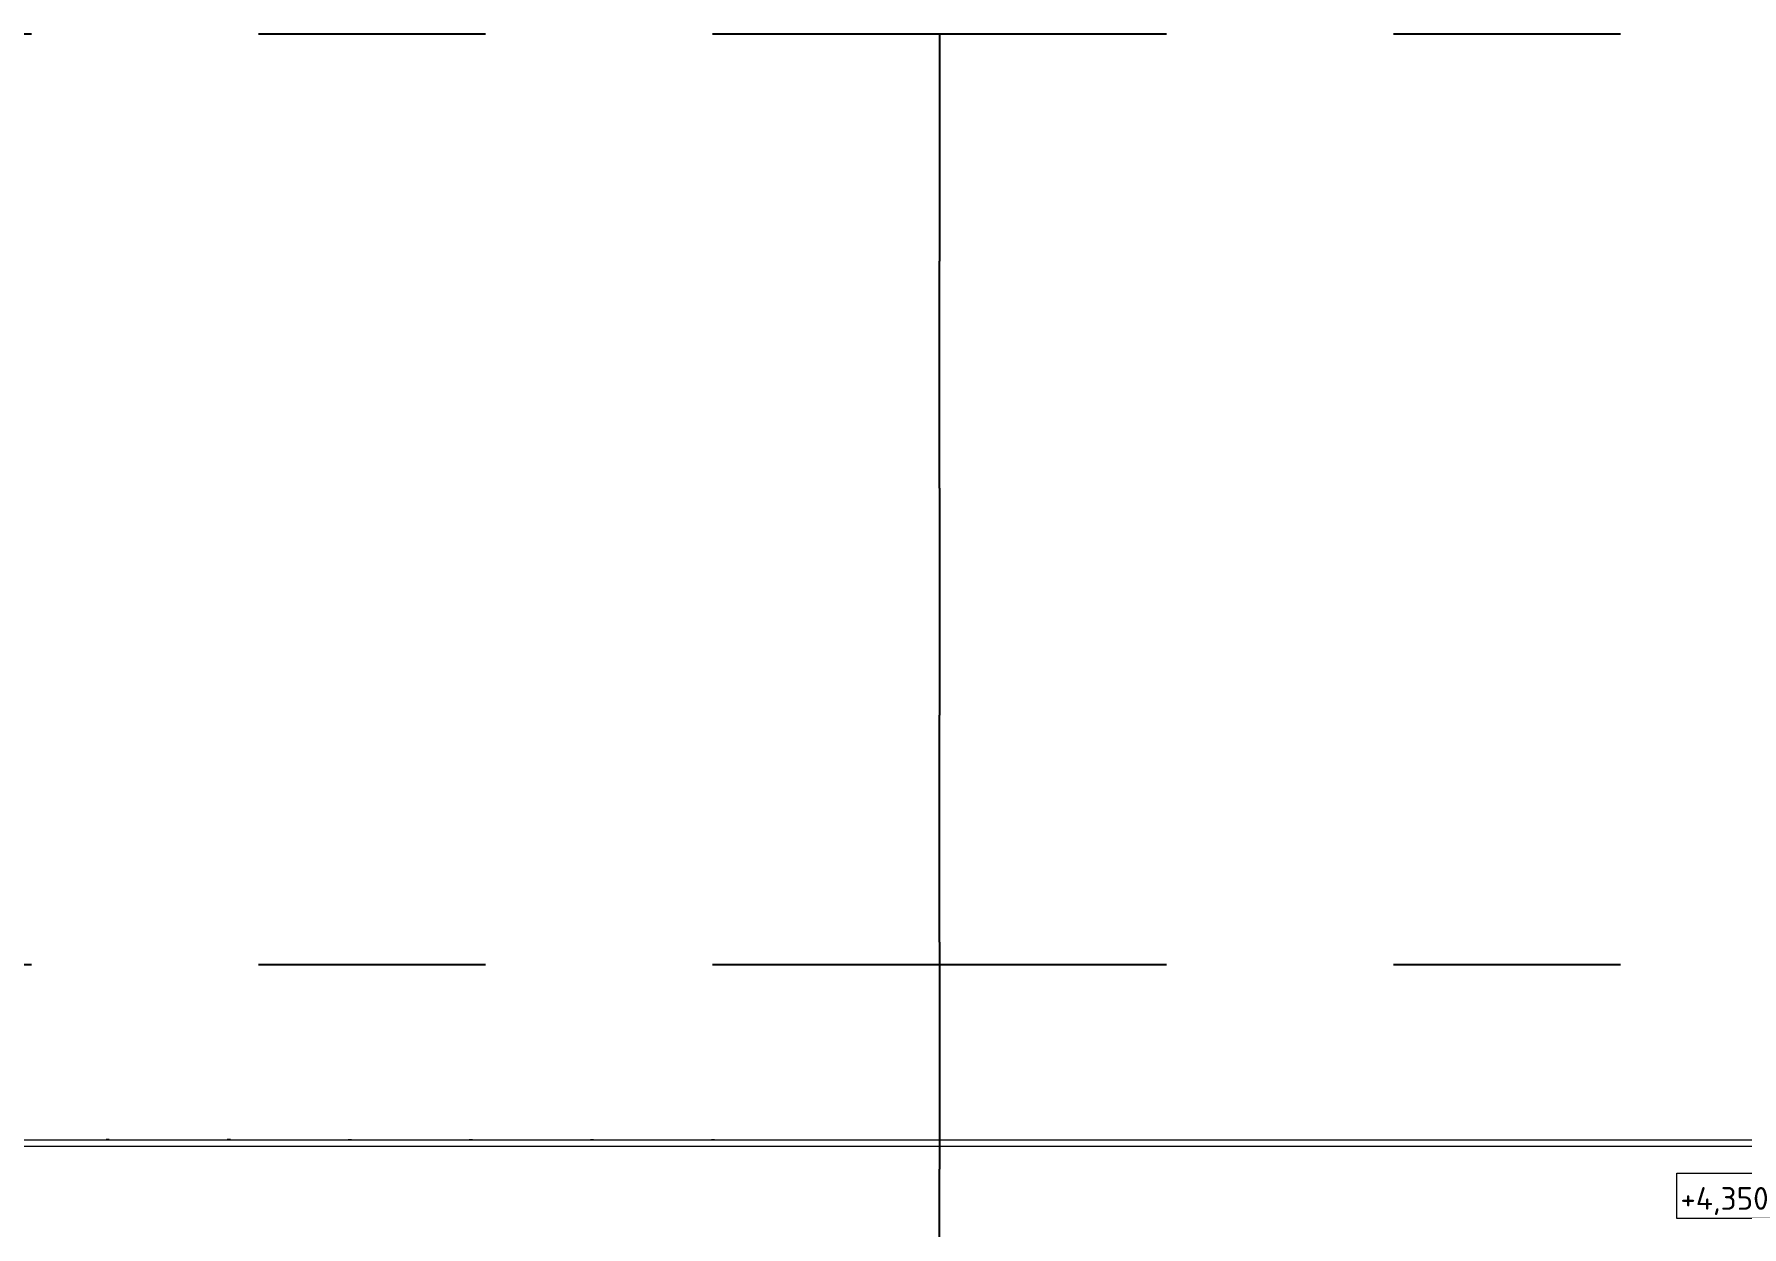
# Model space of a CAD drawing. Header units: millimetres. Extents: x 2377 to 264466, y -28213 to 61616.
# Drawn here: x 21302 to 35409, y 21268 to 31120 of the extents above; entities that cross this region are included whole.
import ezdxf

# ---------------------------------------------------------------- set-up
doc = ezdxf.new("R2010")
doc.units = ezdxf.units.MM
doc.linetypes.add('Čiarkovaná 3mm', pattern=[6, 3, -3])
doc.layers.get('0').update_dxf_attribs({"color": 8})
for name, color, linetype, lineweight in [('Balusters', 8, 'Continuous', 9), ('Rails', 8, 'Continuous', 9), ('Spot Elevations', 8, 'Continuous', 9), ('Supports', 8, 'Continuous', 9)]:
    doc.layers.add(name, color=color, linetype=linetype, lineweight=lineweight)
doc.layers.add('NETLAC', color=240, linetype='Čiarkovaná 3mm', plot=False, transparency=0.1)
doc.styles.add('ISOCPEUR_2', font='isocpeur.ttf', dxfattribs={"height": 187.5})

# ---------------------------------------------------------------- blocks, each defined once
blk = doc.blocks.new('Railing - Railing-4719465-2NP _PRAC_')
at = {"layer": 'Rails'}
for p, q in [((44282, -532), (-9608, -532)), ((-9558, -582), (44282, -582))]:
    blk.add_line(p, q, dxfattribs=at)
blk = doc.blocks.new('Stlpik_montovany_na_celo - Stlpik_montovany_na_celo-4844133-2NP _PRAC_')
at = {"layer": 'Supports'}
for p, q in [((-13, -25), (-13, -30)), ((-13, -30), (13, -30)), ((13, -30), (13, -25))]:
    blk.add_line(p, q, dxfattribs=at)
blk = doc.blocks.new('Stlpik_montovany_na_celo - Stlpik_montovany_na_celo-4844134-2NP _PRAC_')
at = {"layer": 'Supports'}
for p, q in [((-13, -25), (-13, -29)), ((-13, -29), (13, -29)), ((13, -29), (13, -25))]:
    blk.add_line(p, q, dxfattribs=at)
blk = doc.blocks.new('Stlpik_montovany_na_celo - Stlpik_montovany_na_celo-4844135-2NP _PRAC_')
at = {"layer": 'Supports'}
for p, q in [((-13, -25), (-13, -28)), ((-13, -28), (13, -28)), ((13, -28), (13, -25))]:
    blk.add_line(p, q, dxfattribs=at)
blk = doc.blocks.new('Stlpik_montovany_na_celo - Stlpik_montovany_na_celo-4844136-2NP _PRAC_')
at = {"layer": 'Supports'}
for p, q in [((-13, -25), (-13, -28)), ((-13, -28), (13, -28)), ((13, -28), (13, -25))]:
    blk.add_line(p, q, dxfattribs=at)
blk = doc.blocks.new('Stlpik_montovany_na_celo - Stlpik_montovany_na_celo-4844137-2NP _PRAC_')
at = {"layer": 'Supports'}
for p, q in [((-13, -25), (-13, -27)), ((-13, -27), (13, -27)), ((13, -27), (13, -25))]:
    blk.add_line(p, q, dxfattribs=at)
blk = doc.blocks.new('Stlpik_montovany_na_celo - Stlpik_montovany_na_celo-4844138-2NP _PRAC_')
at = {"layer": 'Supports'}
for p, q in [((-13, -25), (-13, -26)), ((-13, -26), (13, -26)), ((13, -26), (13, -25))]:
    blk.add_line(p, q, dxfattribs=at)
blk = doc.blocks.new('Stlpik_montovany_na_celo - Stlpik_montovany_na_celo-4844139-2NP _PRAC_')
at = {"layer": 'Supports'}
blk.add_line((-13, -25), (13, -25), dxfattribs=at)
blk = doc.blocks.new('Spot Elevations - Vyskova kota v podoryse-64578-2NP _PRAC_')
at = {"layer": 'Spot Elevations'}
for p, q in [((-5.5, 0), (-5.5, 5)), ((-5.5, 5), (5.5, 5)), ((5.5, 5), (5.5, 0)), ((5.5, 0), (-5.5, 0))]:
    blk.add_line(p, q, dxfattribs=at)
blk = doc.blocks.new('2NP podklad')
at = {"layer": 'Balusters', "color": 252}
blk.add_blockref('Railing - Railing-4719465-2NP _PRAC_', (14985, 22516), dxfattribs=at)
at = {"layer": 'Spot Elevations', "color": 252, "xscale": 74.99999999999996, "yscale": 74.99999999999996, "zscale": 74.99999999999996}
blk.add_blockref('Spot Elevations - Vyskova kota v podoryse-64578-2NP _PRAC_', (35285, 21338), dxfattribs=at)
at = {"layer": 'Supports', "color": 252, "rotation": 180}
for name, p in [('Stlpik_montovany_na_celo - Stlpik_montovany_na_celo-4844133-2NP _PRAC_', (21910, 21960)), ('Stlpik_montovany_na_celo - Stlpik_montovany_na_celo-4844134-2NP _PRAC_', (22910, 21960)), ('Stlpik_montovany_na_celo - Stlpik_montovany_na_celo-4844135-2NP _PRAC_', (23910, 21960)), ('Stlpik_montovany_na_celo - Stlpik_montovany_na_celo-4844136-2NP _PRAC_', (24910, 21960)), ('Stlpik_montovany_na_celo - Stlpik_montovany_na_celo-4844137-2NP _PRAC_', (25910, 21960)), ('Stlpik_montovany_na_celo - Stlpik_montovany_na_celo-4844138-2NP _PRAC_', (26910, 21960)), ('Stlpik_montovany_na_celo - Stlpik_montovany_na_celo-4844139-2NP _PRAC_', (27910, 21960))]:
    blk.add_blockref(name, p, dxfattribs=at)
at = {"layer": 'Spot Elevations', "color": 252, "insert": (34901, 21597), "char_height": 187.5, "width": 885.12, "attachment_point": 1, "line_spacing_factor": 1.149209, "style": 'ISOCPEUR_2'}
blk.add_mtext('+4,350', dxfattribs=at)
blk = doc.blocks.new('netlac')
at = {"layer": 'NETLAC', "ltscale": 500}
for p, q in [((83851, 26406), (73351, 26406)), ((73351, 26406), (73351, 5406)), ((83851, 5406), (83851, 26406)), ((83851, 20256), (73351, 20256)), ((73351, 5406), (83851, 5406))]:
    blk.add_line(p, q, dxfattribs=at)

msp = doc.modelspace()

# ---------------------------------------------------------------- block references
at = {"color": 0}
msp.add_blockref('2NP podklad', (0, 0), dxfattribs=at)

# ---------------------------------------------------------------- next in the draw order: block references
at = {"color": 0, "xscale": 1.25, "yscale": 1.25, "zscale": 1.25}
for p in [(-76032, -1888), (-62907, -1888)]:
    msp.add_blockref('netlac', p, dxfattribs=at)

doc.saveas('drawing.dxf')
